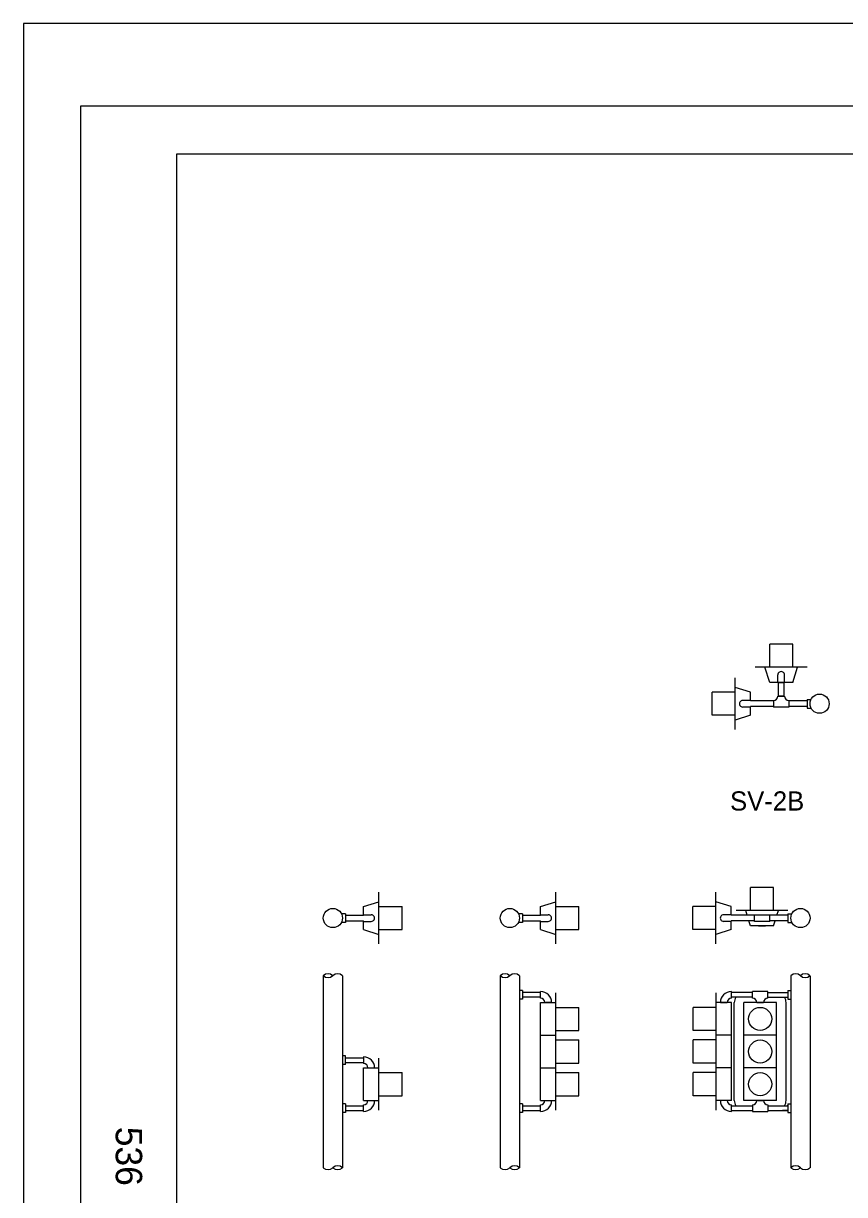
# Model space of a CAD drawing. Extents: x -893 to 867, y -474 to 712.
# Drawn here: x -893 to -466, y 102 to 712 of the extents above; entities that cross this region are included whole.
import ezdxf

# ---------------------------------------------------------------- set-up
doc = ezdxf.new("R2010")
doc.units = 0
for name, color, linetype in [('border_PLOTTING-ELEMENTS', 7, 'Continuous'), ('border_rw_22x34_Cut_Lines', 7, 'Continuous'), ('border_SHEET', 7, 'Continuous'), ('border_WITHIN-BORDER-anno', 7, 'Continuous'), ('es_DETAIL', 7, 'Continuous'), ('es_DETAIL-anno', 7, 'Continuous')]:
    doc.layers.add(name, color=color, linetype=linetype)

msp = doc.modelspace()

# ---------------------------------------------------------------- linework, layer by layer
at = {"layer": 'border_PLOTTING-ELEMENTS'}
for points in [[(-893.46, -474.05), (866.55, -474.05), (866.55, 711.96), (-893.46, 711.96)], [(-863.46, 668.96), (836.55, 668.96), (836.55, -431.05), (-863.46, -431.05)]]:
    msp.add_lwpolyline(points, close=True, dxfattribs=at)
at = {"layer": 'border_rw_22x34_Cut_Lines'}
msp.add_lwpolyline([(-863.46, 668.96), (836.55, 668.96), (836.55, -431.05), (-863.46, -431.05)], close=True, dxfattribs=at)
at = {"layer": 'border_SHEET'}
for p, q in [((-813.46, 643.96), (811.55, 643.96)), ((-813.46, -406.05), (-813.46, 643.96))]:
    msp.add_line(p, q, dxfattribs=at)
at = {"layer": 'es_DETAIL'}
for p, q in [((-504.6, 376.69), (-504.6, 388.69)), ((-492.6, 388.69), (-504.6, 388.69)), ((-492.6, 376.69), (-492.6, 388.69)), ((-485.1, 376.69), (-512.1, 376.69)), ((-504.6, 368.69), (-507.1, 376.69)), ((-500.35, 368.69), (-500.35, 372.69)), ((-496.85, 368.69), (-496.85, 372.69)), ((-492.6, 368.69), (-490.1, 376.69)), ((-522.6, 344.19), (-522.6, 371.19)), ((-514.6, 363.69), (-522.6, 366.19)), ((-492.6, 368.69), (-504.6, 368.69)), ((-500.35, 368.69), (-496.85, 368.69)), ((-496.85, 368.69), (-500.35, 368.69)), ((-500.1, 361.69), (-500.1, 368.69)), ((-497.1, 361.69), (-497.1, 368.69)), ((-522.6, 363.69), (-534.6, 363.69)), ((-534.6, 351.69), (-534.6, 363.69)), ((-514.6, 359.44), (-514.6, 363.69)), ((-496.85, 361.69), (-500.35, 361.69)), ((-500.35, 361.69), (-496.85, 361.69)), ((-485.1, 359.94), (-483.07, 359.94)), ((-485.1, 359.94), (-485.1, 355.44)), ((-514.6, 359.44), (-518.6, 359.44)), ((-514.6, 355.94), (-518.6, 355.94)), ((-502.6, 359.19), (-514.6, 359.19)), ((-502.6, 356.19), (-514.6, 356.19)), ((-514.6, 351.69), (-514.6, 355.94)), ((-502.6, 359.44), (-502.6, 355.94)), ((-494.6, 355.94), (-502.6, 355.94)), ((-494.6, 359.44), (-494.6, 355.94)), ((-485.1, 359.19), (-494.6, 359.19)), ((-485.1, 356.19), (-494.6, 356.19)), ((-485.1, 355.44), (-483.07, 355.44)), ((-522.6, 351.69), (-534.6, 351.69)), ((-514.6, 351.69), (-522.6, 349.19)), ((-708.19, 232.56), (-708.19, 259.56)), ((-615.98, 232.56), (-615.98, 259.56)), ((-532.6, 232.56), (-532.6, 259.56)), ((-514.6, 250.06), (-514.6, 262.06)), ((-502.6, 262.06), (-514.6, 262.06)), ((-502.6, 250.06), (-502.6, 262.06)), ((-716.19, 252.06), (-708.19, 254.56)), ((-716.19, 247.56), (-716.19, 252.06)), ((-708.19, 252.06), (-696.19, 252.06)), ((-696.19, 240.06), (-696.19, 252.06)), ((-623.98, 252.06), (-615.98, 254.56)), ((-623.98, 247.56), (-623.98, 252.06)), ((-615.98, 252.06), (-603.98, 252.06)), ((-603.98, 240.06), (-603.98, 252.06)), ((-532.6, 252.06), (-544.6, 252.06)), ((-544.6, 240.06), (-544.6, 252.06)), ((-524.6, 252.06), (-532.6, 254.56)), ((-524.6, 247.56), (-524.6, 252.06)), ((-725.69, 248.31), (-727.73, 248.31)), ((-725.69, 248.31), (-725.69, 243.81)), ((-725.69, 247.56), (-716.19, 247.56)), ((-725.69, 244.56), (-716.19, 244.56)), ((-716.19, 247.81), (-712.19, 247.81)), ((-716.19, 240.06), (-716.19, 244.56)), ((-716.19, 244.31), (-712.19, 244.31)), ((-633.48, 248.31), (-635.51, 248.31)), ((-633.48, 248.31), (-633.48, 243.81)), ((-633.48, 247.56), (-623.98, 247.56)), ((-633.48, 244.56), (-623.98, 244.56)), ((-623.98, 247.81), (-619.98, 247.81)), ((-623.98, 240.06), (-623.98, 244.56)), ((-623.98, 244.31), (-619.98, 244.31)), ((-524.6, 247.81), (-528.6, 247.81)), ((-524.6, 244.31), (-528.6, 244.31)), ((-512.6, 247.56), (-524.6, 247.56)), ((-524.6, 240.06), (-524.6, 244.56)), ((-512.6, 244.56), (-524.6, 244.56)), ((-495.1, 250.06), (-522.1, 250.06)), ((-516.32, 247.56), (-517.1, 250.06)), ((-514.6, 242.06), (-515.39, 244.56)), ((-512.6, 244.31), (-512.6, 247.81)), ((-512.6, 247.81), (-504.6, 247.81)), ((-504.6, 244.31), (-512.6, 244.31)), ((-504.6, 244.31), (-504.6, 247.81)), ((-495.1, 247.56), (-504.6, 247.56)), ((-495.1, 244.56), (-504.6, 244.56)), ((-502.6, 242.06), (-501.82, 244.56)), ((-500.89, 247.56), (-500.1, 250.06)), ((-495.1, 248.31), (-493.07, 248.31)), ((-495.1, 248.31), (-495.1, 243.81)), ((-725.69, 243.81), (-727.73, 243.81)), ((-716.19, 240.06), (-708.19, 237.56)), ((-708.19, 240.06), (-696.19, 240.06)), ((-633.48, 243.81), (-635.51, 243.81)), ((-623.98, 240.06), (-615.98, 237.56)), ((-615.98, 240.06), (-603.98, 240.06)), ((-532.6, 240.06), (-544.6, 240.06)), ((-524.6, 240.06), (-532.6, 237.56)), ((-502.6, 242.06), (-514.6, 242.06)), ((-510.35, 242.06), (-506.85, 242.06)), ((-506.85, 242.06), (-510.35, 242.06)), ((-495.1, 243.81), (-493.07, 243.81)), ((-737.19, 216.06), (-737.19, 116.06)), ((-727.19, 216.06), (-727.19, 116.06)), ((-644.98, 216.06), (-644.98, 116.06)), ((-634.98, 216.06), (-634.98, 116.06)), ((-493.6, 216.06), (-493.6, 116.06)), ((-483.6, 216.06), (-483.6, 116.06)), ((-633.48, 208.31), (-634.98, 208.31)), ((-633.48, 208.31), (-633.48, 203.81)), ((-623.98, 204.31), (-623.98, 207.81)), ((-524.56, 204.31), (-524.56, 207.81)), ((-513.56, 204.31), (-513.56, 207.81)), ((-505.56, 207.81), (-513.56, 207.81)), ((-505.56, 204.31), (-505.56, 207.81)), ((-495.1, 208.31), (-493.6, 208.31)), ((-495.1, 208.31), (-495.1, 203.81)), ((-633.48, 203.81), (-634.98, 203.81)), ((-623.98, 207.31), (-633.48, 207.31)), ((-623.98, 204.81), (-633.48, 204.81)), ((-623.98, 185.06), (-623.98, 202.06)), ((-623.98, 202.06), (-615.98, 202.06)), ((-618.23, 202.06), (-621.73, 202.06)), ((-615.98, 185.06), (-615.98, 207.06)), ((-532.56, 185.06), (-532.56, 207.06)), ((-524.56, 202.06), (-532.56, 202.06)), ((-530.31, 202.06), (-526.81, 202.06)), ((-513.56, 207.31), (-524.56, 207.31)), ((-519.24, 207.31), (-524.56, 207.31)), ((-513.56, 204.81), (-524.56, 204.81)), ((-524.56, 185.06), (-524.56, 202.06)), ((-523.06, 151.06), (-523.06, 202.06)), ((-501.06, 202.06), (-518.06, 202.06)), ((-518.06, 185.06), (-518.06, 202.06)), ((-507.56, 202.06), (-511.56, 202.06)), ((-507.81, 202.06), (-511.31, 202.06)), ((-511.31, 202.06), (-507.81, 202.06)), ((-505.56, 207.31), (-495.1, 207.31)), ((-505.56, 204.81), (-495.1, 204.81)), ((-501.06, 185.06), (-501.06, 202.06)), ((-497.92, 207.31), (-495.1, 207.31)), ((-496.06, 151.06), (-496.06, 202.06)), ((-495.52, 204.81), (-495.1, 204.81)), ((-495.1, 203.81), (-493.6, 203.81)), ((-615.98, 199.56), (-603.98, 199.56)), ((-603.98, 187.56), (-603.98, 199.56)), ((-532.56, 199.56), (-544.56, 199.56)), ((-544.56, 187.56), (-544.56, 199.56)), ((-623.98, 185.06), (-615.98, 185.06)), ((-623.98, 168.06), (-623.98, 185.06)), ((-623.98, 185.06), (-615.98, 185.06)), ((-615.98, 187.56), (-603.98, 187.56)), ((-615.98, 168.06), (-615.98, 185.06)), ((-532.56, 187.56), (-544.56, 187.56)), ((-524.56, 185.06), (-532.56, 185.06)), ((-532.56, 168.06), (-532.56, 185.06)), ((-524.56, 185.06), (-532.56, 185.06)), ((-524.56, 168.06), (-524.56, 185.06)), ((-501.06, 185.06), (-518.06, 185.06)), ((-501.06, 185.06), (-518.06, 185.06)), ((-518.06, 168.06), (-518.06, 185.06)), ((-501.06, 168.06), (-501.06, 185.06)), ((-615.98, 182.56), (-603.98, 182.56)), ((-603.98, 170.56), (-603.98, 182.56)), ((-532.56, 182.56), (-544.56, 182.56)), ((-544.56, 170.56), (-544.56, 182.56)), ((-725.69, 174.31), (-727.19, 174.31)), ((-725.69, 169.81), (-725.69, 174.31)), ((-725.69, 173.31), (-716.19, 173.31)), ((-725.69, 170.81), (-716.19, 170.81)), ((-716.19, 173.81), (-716.19, 170.31)), ((-708.19, 146.06), (-708.19, 173.06)), ((-725.69, 169.81), (-727.19, 169.81)), ((-716.19, 168.06), (-708.19, 168.06)), ((-716.19, 151.06), (-716.19, 168.06)), ((-708.19, 165.56), (-696.19, 165.56)), ((-696.19, 153.56), (-696.19, 165.56)), ((-623.98, 168.06), (-615.98, 168.06)), ((-623.98, 151.06), (-623.98, 168.06)), ((-623.98, 168.06), (-615.98, 168.06)), ((-615.98, 170.56), (-603.98, 170.56)), ((-615.98, 146.06), (-615.98, 168.06)), ((-615.98, 165.56), (-603.98, 165.56)), ((-603.98, 153.56), (-603.98, 165.56)), ((-532.56, 170.56), (-544.56, 170.56)), ((-532.56, 165.56), (-544.56, 165.56)), ((-544.56, 153.56), (-544.56, 165.56)), ((-524.56, 168.06), (-532.56, 168.06)), ((-532.56, 146.06), (-532.56, 168.06)), ((-524.56, 168.06), (-532.56, 168.06)), ((-524.56, 151.06), (-524.56, 168.06)), ((-501.06, 168.06), (-518.06, 168.06)), ((-501.06, 168.06), (-518.06, 168.06)), ((-518.06, 151.06), (-518.06, 168.06)), ((-501.06, 151.06), (-501.06, 168.06)), ((-708.19, 153.56), (-696.19, 153.56)), ((-615.98, 153.56), (-603.98, 153.56)), ((-532.56, 153.56), (-544.56, 153.56)), ((-725.69, 149.31), (-727.19, 149.31)), ((-725.69, 149.31), (-725.69, 144.81)), ((-725.69, 148.31), (-716.19, 148.31)), ((-716.19, 151.06), (-708.19, 151.06)), ((-716.19, 145.31), (-716.19, 148.81)), ((-713.94, 151.06), (-710.44, 151.06)), ((-633.48, 149.31), (-634.98, 149.31)), ((-633.48, 149.31), (-633.48, 144.81)), ((-633.48, 148.31), (-623.98, 148.31)), ((-623.98, 151.06), (-615.98, 151.06)), ((-623.98, 145.31), (-623.98, 148.81)), ((-621.73, 151.06), (-618.23, 151.06)), ((-524.56, 151.06), (-532.56, 151.06)), ((-526.81, 151.06), (-530.31, 151.06)), ((-524.56, 145.31), (-524.56, 148.81)), ((-524.56, 148.31), (-513.56, 148.31)), ((-501.06, 151.06), (-518.06, 151.06)), ((-513.56, 148.81), (-513.56, 145.31)), ((-511.31, 151.06), (-507.81, 151.06)), ((-507.81, 151.06), (-511.31, 151.06)), ((-505.56, 148.81), (-505.56, 145.31)), ((-505.56, 148.31), (-495.1, 148.31)), ((-495.1, 148.31), (-495.52, 148.31)), ((-495.1, 149.31), (-493.6, 149.31)), ((-495.1, 149.31), (-495.1, 144.81)), ((-725.69, 144.81), (-727.19, 144.81)), ((-725.69, 145.81), (-716.19, 145.81)), ((-633.48, 144.81), (-634.98, 144.81)), ((-633.48, 145.81), (-623.98, 145.81)), ((-524.56, 145.81), (-513.56, 145.81)), ((-513.56, 145.31), (-505.56, 145.31)), ((-505.56, 145.81), (-495.1, 145.81)), ((-495.1, 145.81), (-497.92, 145.81)), ((-495.1, 144.81), (-493.6, 144.81))]:
    msp.add_line(p, q, dxfattribs=at)
for centre, radius in [((-478.6, 357.68), 5), ((-732.19, 246.06), 5), ((-639.98, 246.06), 5), ((-488.6, 246.06), 5), ((-488.6, 246.06), 5), ((-509.56, 193.56), 6), ((-509.56, 176.56), 6), ((-509.56, 159.56), 6)]:
    msp.add_circle(centre, radius, dxfattribs=at)
for centre, radius, start, end in [((-498.62, 372.7), 1.73, 359.69411, 180.26783), ((-502.6, 361.69), 2.25, 270, 0), ((-494.6, 361.69), 2.25, 180, 270), ((-518.61, 357.67), 1.73, 89.69411, 270.26783), ((-712.18, 246.04), 1.73, 269.73217, 90.30589), ((-619.97, 246.04), 1.73, 269.73217, 90.30589), ((-528.61, 246.04), 1.73, 89.69411, 270.26783), ((-734.69, 213.45), 3.61, 46.23857, 133.76142), ((-734.69, 218.67), 3.61, 226.23858, 313.76143), ((-729.69, 213.45), 3.61, 46.23857, 133.76142), ((-642.48, 213.45), 3.61, 46.23857, 133.76142), ((-642.48, 218.67), 3.61, 226.23858, 313.76143), ((-637.48, 213.45), 3.61, 46.23857, 133.76142), ((-491.1, 213.45), 3.61, 46.23858, 133.76143), ((-486.1, 213.45), 3.61, 46.23858, 133.76143), ((-486.1, 218.67), 3.61, 226.23858, 313.76142), ((-623.98, 202.06), 5.75, 0, 90), ((-524.56, 202.06), 5.75, 90, 180), ((-623.98, 202.06), 2.25, 0, 90), ((-524.56, 202.06), 2.25, 90, 180), ((-518.06, 202.06), 5, 146.63299, 180), ((-513.56, 202.06), 2.25, 0, 90), ((-505.56, 202.06), 2.25, 90, 180), ((-501.06, 202.06), 5, 0, 33.36701), ((-716.19, 168.06), 5.75, 0, 90), ((-716.19, 168.06), 2.25, 0, 90), ((-716.19, 151.06), 2.25, 270, 360), ((-716.19, 151.06), 5.75, 270, 360), ((-623.98, 151.06), 2.25, 270, 360), ((-623.98, 151.06), 5.75, 270, 360), ((-524.56, 151.06), 5.75, 180, 270), ((-524.56, 151.06), 2.25, 180, 270), ((-518.06, 151.06), 5, 180, 213.36152), ((-513.56, 151.06), 2.25, 270, 0), ((-505.56, 151.06), 2.25, 180, 270), ((-501.06, 151.06), 5, 326.63848, 0), ((-734.69, 118.67), 3.61, 226.23858, 313.76142), ((-729.69, 113.45), 3.61, 46.23858, 133.76143), ((-729.69, 118.67), 3.61, 226.23858, 313.76142), ((-642.48, 118.67), 3.61, 226.23858, 313.76142), ((-637.48, 113.45), 3.61, 46.23858, 133.76143), ((-637.48, 118.67), 3.61, 226.23858, 313.76142), ((-491.1, 113.45), 3.61, 46.23857, 133.76142), ((-491.1, 118.67), 3.61, 226.23858, 313.76143), ((-486.1, 118.67), 3.61, 226.23858, 313.76143)]:
    msp.add_arc(centre, radius, start, end, dxfattribs=at)

# ---------------------------------------------------------------- texts
at = {"layer": 'border_WITHIN-BORDER-anno'}
msp.add_text('536', height=13.78, rotation=270, dxfattribs=at).set_placement((-845.36, 137.37))
at = {"layer": 'es_DETAIL-anno'}
msp.add_text('SV-2B', height=10, dxfattribs=at).set_placement((-525.25, 302.04))

doc.saveas('drawing.dxf')
